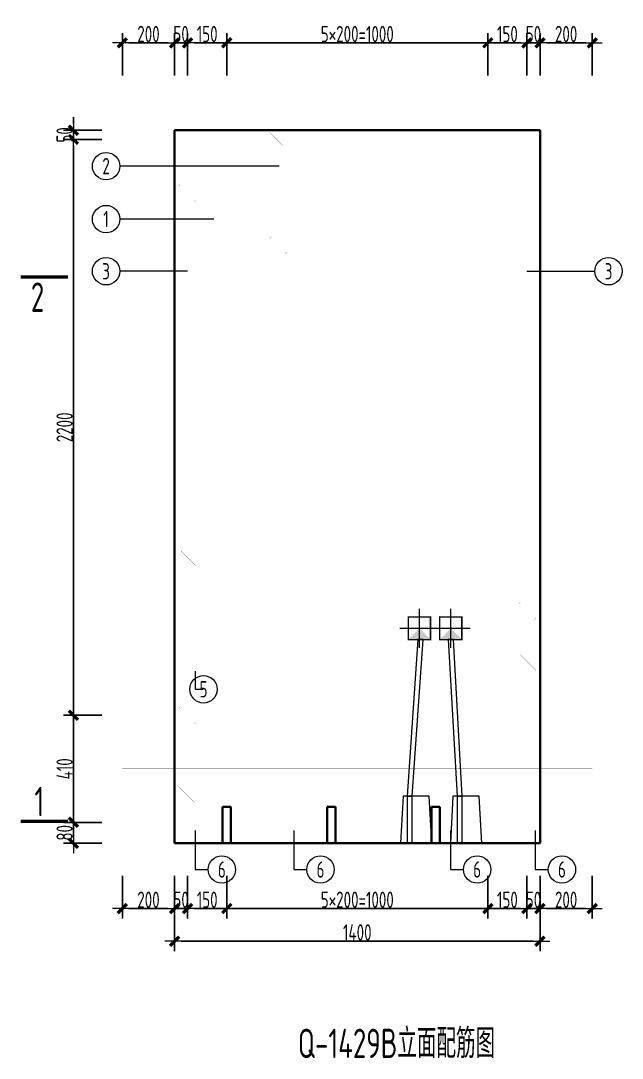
# Model space of a CAD drawing. Extents: x -85320 to 1679916, y -1321939 to 627.
# Drawn here: x 1110457 to 1119674, y -852089 to -836198 of the extents above; entities that cross this region are included whole.
import ezdxf
from ezdxf.enums import TextEntityAlignment as Align

# ---------------------------------------------------------------- set-up
doc = ezdxf.new("R2010")
doc.units = 0
doc.header["$LTSCALE"] = 1000
doc.linetypes.add('DOTE', pattern=[2.42, 2, -0.2, 0.02, -0.2])
for name, color, linetype in [('DIAN BOX', 7, 'Continuous'), ('图名', 85, 'Continuous'), ('砼墙', 3, 'Continuous')]:
    doc.layers.add(name, color=color, linetype=linetype)
for name, color, linetype, lineweight in [('WCOL', 7, 'Continuous', 0), ('手孔', 6, 'Continuous', 0), ('直线', 7, 'Continuous', 18), ('预制墙图名', 7, 'Continuous', 18), ('预制墙墙身水平筋', 130, 'Continuous', 18), ('预制墙墙身纵向受力筋', 1, 'Continuous', 18), ('预制墙墙身纵向非受力筋', 94, 'Continuous', 18), ('预制墙墙身附加筋', 94, 'Continuous', 18), ('预制墙拉筋', 130, 'Continuous', 18), ('预制墙详图标注', 3, 'Continuous', 18), ('预制墙详图轮廓', 3, 'Continuous', 35)]:
    doc.layers.add(name, color=color, linetype=linetype, lineweight=lineweight)
doc.styles.add('样式 1', font='yjkeng.shx', dxfattribs={"width": 0.7, "bigfont": 'yjkchn.shx'})
doc.styles.add('样式 2', font='yjkeng.shx', dxfattribs={"width": 0.7, "bigfont": 'yjkchn.shx'})
doc.dimstyles.new('盈建科结构', dxfattribs={"dimscale": 100, "dimtxt": 2.5, "dimasz": 1, "dimexe": 1.5, "dimexo": 0.625, "dimgap": 0.1, "dimtad": 1, "dimdec": 0, "dimrnd": 1, "dimzin": 0, "dimdsep": 46, "dimtxsty": '样式 1', "dimblk": '_yjkbk', "dimblk1": 'ARCHTICK', "dimblk2": 'ARCHTICK', "dimcen": 0.09, "dimadec": 0, "dimazin": 0, "dimtfac": 1, "dimtdec": 4, "dimtix": 1, "dimtmove": 2, "dimatfit": 3, "dimfxl": 1, "dimtolj": 1, "dimtzin": 0, "dimarcsym": 0})

# ---------------------------------------------------------------- blocks, each defined once
blk = doc.blocks.new('_yjkbk')
blk.add_line((-1, 0), (1.5, 0))
blk.add_lwpolyline([(-0.7, -0.7, 0.5, 0.5, 0), (0.7, 0.7, 0.5, 0.5, 0)], format="xyseb")
blk = doc.blocks.new('*D960')
at = {"layer": 'Defpoints', "color": 0, "transparency": 16777216}
for p in [(1112014, -849296), (1112814, -849296), (1112814, -849796)]:
    blk.add_point(p, dxfattribs=at)
at = {"layer": '预制墙详图标注', "color": 0, "lineweight": -2, "transparency": 16777216}
for p, q in [((1112014, -849296), (1112014, -849946)), ((1112814, -849296), (1112814, -849946)), ((1112114, -849796), (1112714, -849796))]:
    blk.add_line(p, q, dxfattribs=at)
at = {"layer": '预制墙详图标注', "color": 0, "lineweight": -2, "transparency": 16777216, "xscale": 100, "yscale": 100, "zscale": 100, "rotation": 180}
blk.add_blockref('_yjkbk', (1112014, -849796), dxfattribs=at)
at = {"layer": '预制墙详图标注', "color": 0, "lineweight": -2, "transparency": 16777216, "xscale": 100, "yscale": 100, "zscale": 100}
blk.add_blockref('_yjkbk', (1112814, -849796), dxfattribs=at)
at = {"layer": '预制墙详图标注', "color": 0, "transparency": 16777216, "insert": (1112414, -849786), "char_height": 250, "attachment_point": 8, "style": '样式 1'}
blk.add_mtext('\\A1;200', dxfattribs=at)
blk = doc.blocks.new('_ArchTick')
at = {"color": 0, "linetype": 'ByBlock', "const_width": 0.4}
blk.add_lwpolyline([(-0.5, -0.5), (0.5, 0.5)], dxfattribs=at)
blk = doc.blocks.new('*D961')
at = {"layer": 'Defpoints', "color": 0, "transparency": 16777216}
for p in [(1112814, -849296), (1113014, -849296), (1113014, -849796)]:
    blk.add_point(p, dxfattribs=at)
at = {"layer": '预制墙详图标注', "color": 0, "lineweight": -2, "transparency": 16777216}
for p, q in [((1112814, -849296), (1112814, -849946)), ((1113014, -849296), (1113014, -849946)), ((1112714, -849796), (1112614, -849796)), ((1112814, -849796), (1113014, -849796)), ((1113114, -849796), (1113214, -849796))]:
    blk.add_line(p, q, dxfattribs=at)
at = {"layer": '预制墙详图标注', "color": 0, "lineweight": -2, "transparency": 16777216, "xscale": 100, "yscale": 100, "zscale": 100}
blk.add_blockref('_yjkbk', (1112814, -849796), dxfattribs=at)
at = {"layer": '预制墙详图标注', "color": 0, "lineweight": -2, "transparency": 16777216, "xscale": 100, "yscale": 100, "zscale": 100, "rotation": 180}
blk.add_blockref('_yjkbk', (1113014, -849796), dxfattribs=at)
at = {"layer": '预制墙详图标注', "color": 0, "transparency": 16777216, "insert": (1112914, -849786), "char_height": 250, "attachment_point": 8, "style": '样式 1'}
blk.add_mtext('\\A1;50', dxfattribs=at)
blk = doc.blocks.new('*D962')
at = {"layer": 'Defpoints', "color": 0, "transparency": 16777216}
for p in [(1113614, -849296), (1117614, -849296), (1113614, -849796)]:
    blk.add_point(p, dxfattribs=at)
at = {"layer": '预制墙详图标注', "color": 0, "lineweight": -2, "transparency": 16777216}
for p, q in [((1113614, -849358), (1113614, -849946)), ((1117614, -849358), (1117614, -849946)), ((1117514, -849796), (1113714, -849796))]:
    blk.add_line(p, q, dxfattribs=at)
at = {"layer": '预制墙详图标注', "color": 0, "lineweight": -2, "transparency": 16777216, "xscale": 100, "yscale": 100, "zscale": 100, "rotation": 180}
blk.add_blockref('_yjkbk', (1113614, -849796), dxfattribs=at)
at = {"layer": '预制墙详图标注', "color": 0, "lineweight": -2, "transparency": 16777216, "xscale": 100, "yscale": 100, "zscale": 100}
blk.add_blockref('_yjkbk', (1117614, -849796), dxfattribs=at)
at = {"layer": '预制墙详图标注', "color": 0, "transparency": 16777216, "insert": (1115614, -849786), "char_height": 250, "attachment_point": 8, "style": '样式 1'}
blk.add_mtext('\\A1;5×200=1000', dxfattribs=at)
blk = doc.blocks.new('*D963')
at = {"layer": 'Defpoints', "color": 0, "transparency": 16777216}
for p in [(1118214, -849296), (1118414, -849296), (1118414, -849796)]:
    blk.add_point(p, dxfattribs=at)
at = {"layer": '预制墙详图标注', "color": 0, "lineweight": -2, "transparency": 16777216}
for p, q in [((1118214, -849296), (1118214, -849946)), ((1118414, -849296), (1118414, -849946)), ((1118114, -849796), (1118014, -849796)), ((1118214, -849796), (1118414, -849796)), ((1118514, -849796), (1118614, -849796))]:
    blk.add_line(p, q, dxfattribs=at)
at = {"layer": '预制墙详图标注', "color": 0, "lineweight": -2, "transparency": 16777216, "xscale": 100, "yscale": 100, "zscale": 100}
blk.add_blockref('_yjkbk', (1118214, -849796), dxfattribs=at)
at = {"layer": '预制墙详图标注', "color": 0, "lineweight": -2, "transparency": 16777216, "xscale": 100, "yscale": 100, "zscale": 100, "rotation": 180}
blk.add_blockref('_yjkbk', (1118414, -849796), dxfattribs=at)
at = {"layer": '预制墙详图标注', "color": 0, "transparency": 16777216, "insert": (1118314, -849786), "char_height": 250, "attachment_point": 8, "style": '样式 1'}
blk.add_mtext('\\A1;50', dxfattribs=at)
blk = doc.blocks.new('*D964')
at = {"layer": 'Defpoints', "color": 0, "transparency": 16777216}
for p in [(1118414, -849296), (1119214, -849296), (1119214, -849796)]:
    blk.add_point(p, dxfattribs=at)
at = {"layer": '预制墙详图标注', "color": 0, "lineweight": -2, "transparency": 16777216}
for p, q in [((1118414, -849296), (1118414, -849946)), ((1119214, -849296), (1119214, -849946)), ((1118514, -849796), (1119114, -849796))]:
    blk.add_line(p, q, dxfattribs=at)
at = {"layer": '预制墙详图标注', "color": 0, "lineweight": -2, "transparency": 16777216, "xscale": 100, "yscale": 100, "zscale": 100, "rotation": 180}
blk.add_blockref('_yjkbk', (1118414, -849796), dxfattribs=at)
at = {"layer": '预制墙详图标注', "color": 0, "lineweight": -2, "transparency": 16777216, "xscale": 100, "yscale": 100, "zscale": 100}
blk.add_blockref('_yjkbk', (1119214, -849796), dxfattribs=at)
at = {"layer": '预制墙详图标注', "color": 0, "transparency": 16777216, "insert": (1118814, -849786), "char_height": 250, "attachment_point": 8, "style": '样式 1'}
blk.add_mtext('\\A1;200', dxfattribs=at)
blk = doc.blocks.new('*D965')
at = {"layer": 'Defpoints', "color": 0, "transparency": 16777216}
for p in [(1112814, -849796), (1118414, -849796), (1118414, -850296)]:
    blk.add_point(p, dxfattribs=at)
at = {"layer": '预制墙详图标注', "color": 0, "lineweight": -2, "transparency": 16777216}
for p, q in [((1112814, -849858), (1112814, -850446)), ((1118414, -849858), (1118414, -850446)), ((1112914, -850296), (1118314, -850296))]:
    blk.add_line(p, q, dxfattribs=at)
at = {"layer": '预制墙详图标注', "color": 0, "lineweight": -2, "transparency": 16777216, "xscale": 100, "yscale": 100, "zscale": 100, "rotation": 180}
blk.add_blockref('_yjkbk', (1112814, -850296), dxfattribs=at)
at = {"layer": '预制墙详图标注', "color": 0, "lineweight": -2, "transparency": 16777216, "xscale": 100, "yscale": 100, "zscale": 100}
blk.add_blockref('_yjkbk', (1118414, -850296), dxfattribs=at)
at = {"layer": '预制墙详图标注', "color": 0, "transparency": 16777216, "insert": (1115614, -850286), "char_height": 250, "attachment_point": 8, "style": '样式 1'}
blk.add_mtext('\\A1;1400', dxfattribs=at)
blk = doc.blocks.new('*D966')
at = {"layer": 'Defpoints', "color": 0, "transparency": 16777216}
for p in [(1111764, -848476), (1111264, -848796), (1111764, -848796)]:
    blk.add_point(p, dxfattribs=at)
at = {"layer": '预制墙详图标注', "color": 0, "lineweight": -2, "transparency": 16777216}
for p, q in [((1111702, -848476), (1111114, -848476)), ((1111264, -848576), (1111264, -848696)), ((1111702, -848796), (1111114, -848796))]:
    blk.add_line(p, q, dxfattribs=at)
at = {"layer": '预制墙详图标注', "color": 0, "lineweight": -2, "transparency": 16777216, "xscale": 100, "yscale": 100, "zscale": 100}
for p, rotation in [((1111264, -848476), 90), ((1111264, -848796), 270)]:
    blk.add_blockref('_yjkbk', p, dxfattribs=dict(at, rotation=rotation))
at = {"layer": '预制墙详图标注', "color": 0, "transparency": 16777216, "insert": (1111254, -848636), "char_height": 250, "attachment_point": 8, "rotation": 90, "style": '样式 1'}
blk.add_mtext('\\A1;80', dxfattribs=at)
blk = doc.blocks.new('*D967')
at = {"layer": 'Defpoints', "color": 0, "transparency": 16777216}
for p in [(1111764, -846836), (1111264, -848476), (1111764, -848476)]:
    blk.add_point(p, dxfattribs=at)
at = {"layer": '预制墙详图标注', "color": 0, "lineweight": -2, "transparency": 16777216}
for p, q in [((1111702, -846836), (1111114, -846836)), ((1111264, -846936), (1111264, -848376)), ((1111702, -848476), (1111114, -848476))]:
    blk.add_line(p, q, dxfattribs=at)
at = {"layer": '预制墙详图标注', "color": 0, "lineweight": -2, "transparency": 16777216, "xscale": 100, "yscale": 100, "zscale": 100}
for p, rotation in [((1111264, -846836), 90), ((1111264, -848476), 270)]:
    blk.add_blockref('_yjkbk', p, dxfattribs=dict(at, rotation=rotation))
at = {"layer": '预制墙详图标注', "color": 0, "transparency": 16777216, "insert": (1111254, -847656), "char_height": 250, "attachment_point": 8, "rotation": 90, "style": '样式 1'}
blk.add_mtext('\\A1;410', dxfattribs=at)
blk = doc.blocks.new('*D968')
at = {"layer": 'Defpoints', "color": 0, "transparency": 16777216}
for p in [(1111764, -838016), (1111264, -846836), (1111764, -846836)]:
    blk.add_point(p, dxfattribs=at)
at = {"layer": '预制墙详图标注', "color": 0, "lineweight": -2, "transparency": 16777216}
for p, q in [((1111702, -838016), (1111114, -838016)), ((1111264, -838116), (1111264, -846736)), ((1111702, -846836), (1111114, -846836))]:
    blk.add_line(p, q, dxfattribs=at)
at = {"layer": '预制墙详图标注', "color": 0, "lineweight": -2, "transparency": 16777216, "xscale": 100, "yscale": 100, "zscale": 100}
for p, rotation in [((1111264, -838016), 90), ((1111264, -846836), 270)]:
    blk.add_blockref('_yjkbk', p, dxfattribs=dict(at, rotation=rotation))
at = {"layer": '预制墙详图标注', "color": 0, "transparency": 16777216, "insert": (1111254, -842426), "char_height": 250, "attachment_point": 8, "rotation": 90, "style": '样式 1'}
blk.add_mtext('\\A1;2200', dxfattribs=at)
blk = doc.blocks.new('*D969')
at = {"layer": 'Defpoints', "color": 0, "transparency": 16777216}
for p in [(1111764, -837876), (1111264, -838016), (1111764, -838016)]:
    blk.add_point(p, dxfattribs=at)
at = {"layer": '预制墙详图标注', "color": 0, "lineweight": -2, "transparency": 16777216}
for p, q in [((1111264, -837776), (1111264, -837676)), ((1111702, -837876), (1111114, -837876)), ((1111264, -837876), (1111264, -838016)), ((1111702, -838016), (1111114, -838016)), ((1111264, -838116), (1111264, -838216))]:
    blk.add_line(p, q, dxfattribs=at)
at = {"layer": '预制墙详图标注', "color": 0, "lineweight": -2, "transparency": 16777216, "xscale": 100, "yscale": 100, "zscale": 100}
for p, rotation in [((1111264, -837876), 270), ((1111264, -838016), 90)]:
    blk.add_blockref('_yjkbk', p, dxfattribs=dict(at, rotation=rotation))
at = {"layer": '预制墙详图标注', "color": 0, "transparency": 16777216, "insert": (1111254, -837946), "char_height": 250, "attachment_point": 8, "rotation": 90, "style": '样式 1'}
blk.add_mtext('\\A1;50', dxfattribs=at)
blk = doc.blocks.new('*D994')
at = {"layer": 'Defpoints', "color": 0, "transparency": 16777216}
for p in [(1113014, -849296), (1113614, -849296), (1113614, -849796)]:
    blk.add_point(p, dxfattribs=at)
at = {"layer": '预制墙详图标注', "color": 0, "lineweight": -2, "transparency": 16777216}
for p, q in [((1113014, -849296), (1113014, -849946)), ((1113614, -849296), (1113614, -849946)), ((1113114, -849796), (1113514, -849796))]:
    blk.add_line(p, q, dxfattribs=at)
at = {"layer": '预制墙详图标注', "color": 0, "lineweight": -2, "transparency": 16777216, "xscale": 100, "yscale": 100, "zscale": 100, "rotation": 180}
blk.add_blockref('_yjkbk', (1113014, -849796), dxfattribs=at)
at = {"layer": '预制墙详图标注', "color": 0, "lineweight": -2, "transparency": 16777216, "xscale": 100, "yscale": 100, "zscale": 100}
blk.add_blockref('_yjkbk', (1113614, -849796), dxfattribs=at)
at = {"layer": '预制墙详图标注', "color": 0, "transparency": 16777216, "insert": (1113314, -849786), "char_height": 250, "attachment_point": 8, "style": '样式 1'}
blk.add_mtext('\\A1;150', dxfattribs=at)
blk = doc.blocks.new('*D1003')
at = {"layer": 'Defpoints', "color": 0, "transparency": 16777216}
for p in [(1117614, -849296), (1118214, -849296), (1117614, -849796)]:
    blk.add_point(p, dxfattribs=at)
at = {"layer": '预制墙详图标注', "color": 0, "lineweight": -2, "transparency": 16777216}
for p, q in [((1117614, -849296), (1117614, -849946)), ((1118214, -849296), (1118214, -849946)), ((1118114, -849796), (1117714, -849796))]:
    blk.add_line(p, q, dxfattribs=at)
at = {"layer": '预制墙详图标注', "color": 0, "lineweight": -2, "transparency": 16777216, "xscale": 100, "yscale": 100, "zscale": 100, "rotation": 180}
blk.add_blockref('_yjkbk', (1117614, -849796), dxfattribs=at)
at = {"layer": '预制墙详图标注', "color": 0, "lineweight": -2, "transparency": 16777216, "xscale": 100, "yscale": 100, "zscale": 100}
blk.add_blockref('_yjkbk', (1118214, -849796), dxfattribs=at)
at = {"layer": '预制墙详图标注', "color": 0, "transparency": 16777216, "insert": (1117914, -849786), "char_height": 250, "attachment_point": 8, "style": '样式 1'}
blk.add_mtext('\\A1;150', dxfattribs=at)
blk = doc.blocks.new('*D1004')
at = {"layer": 'Defpoints', "color": 0, "transparency": 16777216}
for p in [(1112814, -836537), (1112014, -837037), (1112814, -837037)]:
    blk.add_point(p, dxfattribs=at)
at = {"layer": '预制墙详图标注', "color": 0, "lineweight": -2, "transparency": 16777216}
for p, q in [((1112014, -837037), (1112014, -836387)), ((1112814, -837037), (1112814, -836387)), ((1112114, -836537), (1112714, -836537))]:
    blk.add_line(p, q, dxfattribs=at)
at = {"layer": '预制墙详图标注', "color": 0, "lineweight": -2, "transparency": 16777216, "xscale": 100, "yscale": 100, "zscale": 100, "rotation": 180}
blk.add_blockref('_yjkbk', (1112014, -836537), dxfattribs=at)
at = {"layer": '预制墙详图标注', "color": 0, "lineweight": -2, "transparency": 16777216, "xscale": 100, "yscale": 100, "zscale": 100}
blk.add_blockref('_yjkbk', (1112814, -836537), dxfattribs=at)
at = {"layer": '预制墙详图标注', "color": 0, "transparency": 16777216, "insert": (1112414, -836527), "char_height": 250, "attachment_point": 8, "style": '样式 1'}
blk.add_mtext('\\A1;200', dxfattribs=at)
blk = doc.blocks.new('*D1005')
at = {"layer": 'Defpoints', "color": 0, "transparency": 16777216}
for p in [(1113014, -836537), (1112814, -837037), (1113014, -837037)]:
    blk.add_point(p, dxfattribs=at)
at = {"layer": '预制墙详图标注', "color": 0, "lineweight": -2, "transparency": 16777216}
for p, q in [((1112814, -837037), (1112814, -836387)), ((1113014, -837037), (1113014, -836387)), ((1112714, -836537), (1112614, -836537)), ((1112814, -836537), (1113014, -836537)), ((1113114, -836537), (1113214, -836537))]:
    blk.add_line(p, q, dxfattribs=at)
at = {"layer": '预制墙详图标注', "color": 0, "lineweight": -2, "transparency": 16777216, "xscale": 100, "yscale": 100, "zscale": 100}
blk.add_blockref('_yjkbk', (1112814, -836537), dxfattribs=at)
at = {"layer": '预制墙详图标注', "color": 0, "lineweight": -2, "transparency": 16777216, "xscale": 100, "yscale": 100, "zscale": 100, "rotation": 180}
blk.add_blockref('_yjkbk', (1113014, -836537), dxfattribs=at)
at = {"layer": '预制墙详图标注', "color": 0, "transparency": 16777216, "insert": (1112914, -836527), "char_height": 250, "attachment_point": 8, "style": '样式 1'}
blk.add_mtext('\\A1;50', dxfattribs=at)
blk = doc.blocks.new('*D1006')
at = {"layer": 'Defpoints', "color": 0, "transparency": 16777216}
for p in [(1118414, -836537), (1118214, -837037), (1118414, -837037)]:
    blk.add_point(p, dxfattribs=at)
at = {"layer": '预制墙详图标注', "color": 0, "lineweight": -2, "transparency": 16777216}
for p, q in [((1118214, -837037), (1118214, -836387)), ((1118414, -837037), (1118414, -836387)), ((1118114, -836537), (1118014, -836537)), ((1118214, -836537), (1118414, -836537)), ((1118514, -836537), (1118614, -836537))]:
    blk.add_line(p, q, dxfattribs=at)
at = {"layer": '预制墙详图标注', "color": 0, "lineweight": -2, "transparency": 16777216, "xscale": 100, "yscale": 100, "zscale": 100}
blk.add_blockref('_yjkbk', (1118214, -836537), dxfattribs=at)
at = {"layer": '预制墙详图标注', "color": 0, "lineweight": -2, "transparency": 16777216, "xscale": 100, "yscale": 100, "zscale": 100, "rotation": 180}
blk.add_blockref('_yjkbk', (1118414, -836537), dxfattribs=at)
at = {"layer": '预制墙详图标注', "color": 0, "transparency": 16777216, "insert": (1118314, -836527), "char_height": 250, "attachment_point": 8, "style": '样式 1'}
blk.add_mtext('\\A1;50', dxfattribs=at)
blk = doc.blocks.new('*D1007')
at = {"layer": 'Defpoints', "color": 0, "transparency": 16777216}
for p in [(1119214, -836537), (1118414, -837037), (1119214, -837037)]:
    blk.add_point(p, dxfattribs=at)
at = {"layer": '预制墙详图标注', "color": 0, "lineweight": -2, "transparency": 16777216}
for p, q in [((1118414, -837037), (1118414, -836387)), ((1119214, -837037), (1119214, -836387)), ((1118514, -836537), (1119114, -836537))]:
    blk.add_line(p, q, dxfattribs=at)
at = {"layer": '预制墙详图标注', "color": 0, "lineweight": -2, "transparency": 16777216, "xscale": 100, "yscale": 100, "zscale": 100, "rotation": 180}
blk.add_blockref('_yjkbk', (1118414, -836537), dxfattribs=at)
at = {"layer": '预制墙详图标注', "color": 0, "lineweight": -2, "transparency": 16777216, "xscale": 100, "yscale": 100, "zscale": 100}
blk.add_blockref('_yjkbk', (1119214, -836537), dxfattribs=at)
at = {"layer": '预制墙详图标注', "color": 0, "transparency": 16777216, "insert": (1118814, -836527), "char_height": 250, "attachment_point": 8, "style": '样式 1'}
blk.add_mtext('\\A1;200', dxfattribs=at)
blk = doc.blocks.new('*D1008')
at = {"layer": 'Defpoints', "color": 0, "transparency": 16777216}
for p in [(1113614, -836537), (1113614, -837037), (1117614, -837037)]:
    blk.add_point(p, dxfattribs=at)
at = {"layer": '预制墙详图标注', "color": 0, "lineweight": -2, "transparency": 16777216}
for p, q in [((1113614, -836974), (1113614, -836387)), ((1117614, -836974), (1117614, -836387)), ((1117514, -836537), (1113714, -836537))]:
    blk.add_line(p, q, dxfattribs=at)
at = {"layer": '预制墙详图标注', "color": 0, "lineweight": -2, "transparency": 16777216, "xscale": 100, "yscale": 100, "zscale": 100}
for p, rotation in [((1113614, -836537), 180.00000000001), ((1117614, -836537), 9.992007221626407e-12)]:
    blk.add_blockref('_yjkbk', p, dxfattribs=dict(at, rotation=rotation))
at = {"layer": '预制墙详图标注', "color": 0, "transparency": 16777216, "insert": (1115614, -836527), "char_height": 250, "attachment_point": 8, "style": '样式 1'}
blk.add_mtext('\\A1;5×200=1000', dxfattribs=at)
blk = doc.blocks.new('*D1009')
at = {"layer": 'Defpoints', "color": 0, "transparency": 16777216}
for p in [(1118214, -836537), (1117614, -837037), (1118214, -837037)]:
    blk.add_point(p, dxfattribs=at)
at = {"layer": '预制墙详图标注', "color": 0, "lineweight": -2, "transparency": 16777216}
for p, q in [((1117614, -837037), (1117614, -836387)), ((1118214, -837037), (1118214, -836387)), ((1117714, -836537), (1118114, -836537))]:
    blk.add_line(p, q, dxfattribs=at)
at = {"layer": '预制墙详图标注', "color": 0, "lineweight": -2, "transparency": 16777216, "xscale": 100, "yscale": 100, "zscale": 100, "rotation": 180}
blk.add_blockref('_yjkbk', (1117614, -836537), dxfattribs=at)
at = {"layer": '预制墙详图标注', "color": 0, "lineweight": -2, "transparency": 16777216, "xscale": 100, "yscale": 100, "zscale": 100}
blk.add_blockref('_yjkbk', (1118214, -836537), dxfattribs=at)
at = {"layer": '预制墙详图标注', "color": 0, "transparency": 16777216, "insert": (1117914, -836527), "char_height": 250, "attachment_point": 8, "style": '样式 1'}
blk.add_mtext('\\A1;150', dxfattribs=at)
blk = doc.blocks.new('*D1010')
at = {"layer": 'Defpoints', "color": 0, "transparency": 16777216}
for p in [(1113014, -836537), (1113014, -837037), (1113614, -837037)]:
    blk.add_point(p, dxfattribs=at)
at = {"layer": '预制墙详图标注', "color": 0, "lineweight": -2, "transparency": 16777216}
for p, q in [((1113014, -837037), (1113014, -836387)), ((1113614, -837037), (1113614, -836387)), ((1113514, -836537), (1113114, -836537))]:
    blk.add_line(p, q, dxfattribs=at)
at = {"layer": '预制墙详图标注', "color": 0, "lineweight": -2, "transparency": 16777216, "xscale": 100, "yscale": 100, "zscale": 100}
for p, rotation in [((1113014, -836537), 180.0000000000111), ((1113614, -836537), 1.111111203044857e-11)]:
    blk.add_blockref('_yjkbk', p, dxfattribs=dict(at, rotation=rotation))
at = {"layer": '预制墙详图标注', "color": 0, "transparency": 16777216, "insert": (1113314, -836527), "char_height": 250, "attachment_point": 8, "style": '样式 1'}
blk.add_mtext('\\A1;150', dxfattribs=at)
blk = doc.blocks.new('线盒')
at = {"layer": 'DIAN BOX'}
h = blk.add_hatch(color=256, dxfattribs=at)
h.dxf.hatch_style = 1
h.paths.add_polyline_path([(1465682, -670175), (1465854, -670347), (1465510, -670347)])
at = {"color": 6, "const_width": 20}
blk.add_lwpolyline([(1465510, -670003), (1465854, -670003), (1465854, -670347), (1465510, -670347), (1465510, -670003)], dxfattribs=at)
at = {"layer": 'WCOL', "color": 4, "linetype": 'DOTE'}
for p, q in [((1465682, -670475), (1465682, -669876)), ((1465383, -670175), (1465982, -670175))]:
    blk.add_line(p, q, dxfattribs=at)
at = {"layer": 'WCOL', "color": 5}
blk.add_lwpolyline([(1465510, -670347), (1465854, -670347), (1465854, -670003), (1465510, -670003)], close=True, dxfattribs=at)

msp = doc.modelspace()

# ---------------------------------------------------------------- linework, layer by layer
at = {"layer": 'WCOL', "color": 7}
for points in [[(1116377.175, -848075.848), (1116457.175, -848075.848), (1116622.371, -845675.848), (1116542.371, -845675.848)], [(1117142.355, -848075.848), (1117222.355, -848075.848), (1117086.371, -845675.848), (1117006.371, -845675.848)]]:
    msp.add_lwpolyline(points, close=True, dxfattribs=at)
at = {"layer": '图名', "lineweight": 50}
for p, q in [((1111176.871, -840125.848), (1110456.871, -840125.848)), ((1111176.871, -848463.848), (1110456.871, -848463.848))]:
    msp.add_line(p, q, dxfattribs=at)
at = {"layer": '手孔', "color": 6}
for points in [[(1116275.188, -848795.848), (1116755.188, -848795.848), (1116715.188, -848075.848), (1116315.188, -848075.848)], [(1117040.368, -848795.848), (1117520.368, -848795.848), (1117480.368, -848075.848), (1117080.368, -848075.848)]]:
    msp.add_lwpolyline(points, close=True, dxfattribs=at)
at = {"layer": '手孔', "color": 4}
for points in [[(1116377.175, -848795.848), (1116457.175, -848795.848), (1116457.175, -848075.848), (1116377.175, -848075.848)], [(1117142.355, -848795.848), (1117222.355, -848795.848), (1117222.355, -848075.848), (1117142.355, -848075.848)]]:
    msp.add_lwpolyline(points, close=True, dxfattribs=at)
at = {"layer": '直线', "lineweight": 18}
for p, q in [((1114414.371, -838425.571), (1111974.371, -838425.571)), ((1113414.371, -839235.571), (1111974.371, -839235.571)), ((1113014.371, -840035.571), (1111974.371, -840035.571)), ((1118214.371, -840035.571), (1119254.371, -840035.571))]:
    msp.add_line(p, q, dxfattribs=at)
for points in [[(1113128.368, -846157.846), (1113128.368, -846437.846), (1113248.368, -846437.846)], [(1113128.368, -848597.846), (1113128.368, -849197.846), (1113328.368, -849197.846)], [(1114640.368, -848597.846), (1114640.368, -849197.846), (1114840.368, -849197.846)], [(1117040.368, -848597.846), (1117040.368, -849197.846), (1117240.368, -849197.846)], [(1118340.373, -848597.846), (1118340.373, -849197.846), (1118540.373, -849197.846)]]:
    msp.add_lwpolyline(points, dxfattribs=at)
for centre in [(1111764.371, -838425.571), (1111764.371, -839235.571), (1111764.371, -840035.571), (1119464.371, -840035.571), (1113258.368, -846437.846), (1113538.368, -849197.846), (1115050.368, -849197.846), (1117450.368, -849197.846), (1118750.373, -849197.846)]:
    msp.add_circle(centre, 210, dxfattribs=at)
at = {"layer": '砼墙', "lineweight": 35}
for p, q in [((1113550.371, -848795.848), (1113550.371, -848235.848)), ((1113550.371, -848235.848), (1113678.371, -848235.848)), ((1113678.371, -848795.848), (1113678.371, -848235.848)), ((1115150.371, -848795.848), (1115150.371, -848235.848)), ((1115150.371, -848235.848), (1115278.371, -848235.848)), ((1115278.371, -848795.848), (1115278.371, -848235.848)), ((1116750.371, -848795.848), (1116750.371, -848235.848)), ((1116750.371, -848235.848), (1116878.371, -848235.848)), ((1116878.371, -848795.848), (1116878.371, -848235.848))]:
    msp.add_line(p, q, dxfattribs=at)
at = {"layer": '预制墙墙身水平筋', "lineweight": 18, "const_width": 0.18}
for points in [[(1112150.906, -838035.848), (1112014.371, -838035.848), (1112014.371, -837995.848), (1119214.371, -837995.848), (1119214.371, -838035.848), (1119077.835, -838035.848), (1119077.835, -837995.848), (1119214.371, -837995.848), (1119214.371, -838035.848), (1112014.371, -838035.848), (1112014.371, -837995.848), (1112150.906, -837995.848)], [(1112150.906, -838035.848), (1112014.371, -838035.848), (1112014.371, -837995.848), (1119214.371, -837995.848), (1119214.371, -838035.848), (1119077.835, -838035.848), (1119077.835, -837995.848), (1119214.371, -837995.848), (1119214.371, -838035.848), (1112014.371, -838035.848), (1112014.371, -837995.848), (1112150.906, -837995.848)], [(1112150.906, -838855.848), (1112014.371, -838855.848), (1112014.371, -838815.848), (1119214.371, -838815.848), (1119214.371, -838855.848), (1119077.835, -838855.848), (1119077.835, -838815.848), (1119214.371, -838815.848), (1119214.371, -838855.848), (1112014.371, -838855.848), (1112014.371, -838815.848), (1112150.906, -838815.848)], [(1112150.906, -838855.848), (1112014.371, -838855.848), (1112014.371, -838815.848), (1119214.371, -838815.848), (1119214.371, -838855.848), (1119077.835, -838855.848), (1119077.835, -838815.848), (1119214.371, -838815.848), (1119214.371, -838855.848), (1112014.371, -838855.848), (1112014.371, -838815.848), (1112150.906, -838815.848)], [(1112150.906, -839655.848), (1112014.371, -839655.848), (1112014.371, -839615.848), (1119214.371, -839615.848), (1119214.371, -839655.848), (1119077.835, -839655.848), (1119077.835, -839615.848), (1119214.371, -839615.848), (1119214.371, -839655.848), (1112014.371, -839655.848), (1112014.371, -839615.848), (1112150.906, -839615.848)], [(1112150.906, -839655.848), (1112014.371, -839655.848), (1112014.371, -839615.848), (1119214.371, -839615.848), (1119214.371, -839655.848), (1119077.835, -839655.848), (1119077.835, -839615.848), (1119214.371, -839615.848), (1119214.371, -839655.848), (1112014.371, -839655.848), (1112014.371, -839615.848), (1112150.906, -839615.848)], [(1112150.906, -840455.848), (1112014.371, -840455.848), (1112014.371, -840415.848), (1119214.371, -840415.848), (1119214.371, -840455.848), (1119077.835, -840455.848), (1119077.835, -840415.848), (1119214.371, -840415.848), (1119214.371, -840455.848), (1112014.371, -840455.848), (1112014.371, -840415.848), (1112150.906, -840415.848)], [(1112150.906, -840455.848), (1112014.371, -840455.848), (1112014.371, -840415.848), (1119214.371, -840415.848), (1119214.371, -840455.848), (1119077.835, -840455.848), (1119077.835, -840415.848), (1119214.371, -840415.848), (1119214.371, -840455.848), (1112014.371, -840455.848), (1112014.371, -840415.848), (1112150.906, -840415.848)], [(1112150.906, -841255.848), (1112014.371, -841255.848), (1112014.371, -841215.848), (1119214.371, -841215.848), (1119214.371, -841255.848), (1119077.835, -841255.848), (1119077.835, -841215.848), (1119214.371, -841215.848), (1119214.371, -841255.848), (1112014.371, -841255.848), (1112014.371, -841215.848), (1112150.906, -841215.848)], [(1112150.906, -841255.848), (1112014.371, -841255.848), (1112014.371, -841215.848), (1119214.371, -841215.848), (1119214.371, -841255.848), (1119077.835, -841255.848), (1119077.835, -841215.848), (1119214.371, -841215.848), (1119214.371, -841255.848), (1112014.371, -841255.848), (1112014.371, -841215.848), (1112150.906, -841215.848)], [(1112150.906, -842055.848), (1112014.371, -842055.848), (1112014.371, -842015.848), (1119214.371, -842015.848), (1119214.371, -842055.848), (1119077.835, -842055.848), (1119077.835, -842015.848), (1119214.371, -842015.848), (1119214.371, -842055.848), (1112014.371, -842055.848), (1112014.371, -842015.848), (1112150.906, -842015.848)], [(1112150.906, -842055.848), (1112014.371, -842055.848), (1112014.371, -842015.848), (1119214.371, -842015.848), (1119214.371, -842055.848), (1119077.835, -842055.848), (1119077.835, -842015.848), (1119214.371, -842015.848), (1119214.371, -842055.848), (1112014.371, -842055.848), (1112014.371, -842015.848), (1112150.906, -842015.848)], [(1112150.906, -842855.848), (1112014.371, -842855.848), (1112014.371, -842815.848), (1119214.371, -842815.848), (1119214.371, -842855.848), (1119077.835, -842855.848), (1119077.835, -842815.848), (1119214.371, -842815.848), (1119214.371, -842855.848), (1112014.371, -842855.848), (1112014.371, -842815.848), (1112150.906, -842815.848)], [(1112150.906, -842855.848), (1112014.371, -842855.848), (1112014.371, -842815.848), (1119214.371, -842815.848), (1119214.371, -842855.848), (1119077.835, -842855.848), (1119077.835, -842815.848), (1119214.371, -842815.848), (1119214.371, -842855.848), (1112014.371, -842855.848), (1112014.371, -842815.848), (1112150.906, -842815.848)], [(1112150.906, -843655.848), (1112014.371, -843655.848), (1112014.371, -843615.848), (1119214.371, -843615.848), (1119214.371, -843655.848), (1119077.835, -843655.848), (1119077.835, -843615.848), (1119214.371, -843615.848), (1119214.371, -843655.848), (1112014.371, -843655.848), (1112014.371, -843615.848), (1112150.906, -843615.848)], [(1112150.906, -843655.848), (1112014.371, -843655.848), (1112014.371, -843615.848), (1119214.371, -843615.848), (1119214.371, -843655.848), (1119077.835, -843655.848), (1119077.835, -843615.848), (1119214.371, -843615.848), (1119214.371, -843655.848), (1112014.371, -843655.848), (1112014.371, -843615.848), (1112150.906, -843615.848)], [(1112150.906, -844455.848), (1112014.371, -844455.848), (1112014.371, -844415.848), (1119214.371, -844415.848), (1119214.371, -844455.848), (1119077.835, -844455.848), (1119077.835, -844415.848), (1119214.371, -844415.848), (1119214.371, -844455.848), (1112014.371, -844455.848), (1112014.371, -844415.848), (1112150.906, -844415.848)], [(1112150.906, -844455.848), (1112014.371, -844455.848), (1112014.371, -844415.848), (1119214.371, -844415.848), (1119214.371, -844455.848), (1119077.835, -844455.848), (1119077.835, -844415.848), (1119214.371, -844415.848), (1119214.371, -844455.848), (1112014.371, -844455.848), (1112014.371, -844415.848), (1112150.906, -844415.848)], [(1112150.906, -845255.848), (1112014.371, -845255.848), (1112014.371, -845215.848), (1119214.371, -845215.848), (1119214.371, -845255.848), (1119077.835, -845255.848), (1119077.835, -845215.848), (1119214.371, -845215.848), (1119214.371, -845255.848), (1112014.371, -845255.848), (1112014.371, -845215.848), (1112150.906, -845215.848)], [(1112150.906, -845255.848), (1112014.371, -845255.848), (1112014.371, -845215.848), (1119214.371, -845215.848), (1119214.371, -845255.848), (1119077.835, -845255.848), (1119077.835, -845215.848), (1119214.371, -845215.848), (1119214.371, -845255.848), (1112014.371, -845255.848), (1112014.371, -845215.848), (1112150.906, -845215.848)], [(1112150.906, -846055.848), (1112014.371, -846055.848), (1112014.371, -846015.848), (1119214.371, -846015.848), (1119214.371, -846055.848), (1119077.835, -846055.848), (1119077.835, -846015.848), (1119214.371, -846015.848), (1119214.371, -846055.848), (1112014.371, -846055.848), (1112014.371, -846015.848), (1112150.906, -846015.848)], [(1112150.906, -846055.848), (1112014.371, -846055.848), (1112014.371, -846015.848), (1119214.371, -846015.848), (1119214.371, -846055.848), (1119077.835, -846055.848), (1119077.835, -846015.848), (1119214.371, -846015.848), (1119214.371, -846055.848), (1112014.371, -846055.848), (1112014.371, -846015.848), (1112150.906, -846015.848)], [(1112150.906, -846855.848), (1112014.371, -846855.848), (1112014.371, -846815.848), (1119214.371, -846815.848), (1119214.371, -846855.848), (1119077.835, -846855.848), (1119077.835, -846815.848), (1119214.371, -846815.848), (1119214.371, -846855.848), (1112014.371, -846855.848), (1112014.371, -846815.848), (1112150.906, -846815.848)], [(1112150.906, -846855.848), (1112014.371, -846855.848), (1112014.371, -846815.848), (1119214.371, -846815.848), (1119214.371, -846855.848), (1119077.835, -846855.848), (1119077.835, -846815.848), (1119214.371, -846815.848), (1119214.371, -846855.848), (1112014.371, -846855.848), (1112014.371, -846815.848), (1112150.906, -846815.848)], [(1112150.906, -847255.848), (1112014.371, -847255.848), (1112014.371, -847215.848), (1119214.371, -847215.848), (1119214.371, -847255.848), (1119077.835, -847255.848), (1119077.835, -847215.848), (1119214.371, -847215.848), (1119214.371, -847255.848), (1112014.371, -847255.848), (1112014.371, -847215.848), (1112150.906, -847215.848)], [(1112150.906, -847255.848), (1112014.371, -847255.848), (1112014.371, -847215.848), (1119214.371, -847215.848), (1119214.371, -847255.848), (1119077.835, -847255.848), (1119077.835, -847215.848), (1119214.371, -847215.848), (1119214.371, -847255.848), (1112014.371, -847255.848), (1112014.371, -847215.848), (1112150.906, -847215.848)], [(1112150.906, -847655.848), (1112014.371, -847655.848), (1112014.371, -847615.848), (1119214.371, -847615.848), (1119214.371, -847655.848), (1119077.835, -847655.848), (1119077.835, -847615.848), (1119214.371, -847615.848), (1119214.371, -847655.848), (1112014.371, -847655.848), (1112014.371, -847615.848), (1112150.906, -847615.848)], [(1112150.906, -847655.848), (1112014.371, -847655.848), (1112014.371, -847615.848), (1119214.371, -847615.848), (1119214.371, -847655.848), (1119077.835, -847655.848), (1119077.835, -847615.848), (1119214.371, -847615.848), (1119214.371, -847655.848), (1112014.371, -847655.848), (1112014.371, -847615.848), (1112150.906, -847615.848)], [(1112150.906, -848055.848), (1112014.371, -848055.848), (1112014.371, -848015.848), (1119214.371, -848015.848), (1119214.371, -848055.848), (1119077.835, -848055.848), (1119077.835, -848015.848), (1119214.371, -848015.848), (1119214.371, -848055.848), (1112014.371, -848055.848), (1112014.371, -848015.848), (1112150.906, -848015.848)], [(1112150.906, -848055.848), (1112014.371, -848055.848), (1112014.371, -848015.848), (1119214.371, -848015.848), (1119214.371, -848055.848), (1119077.835, -848055.848), (1119077.835, -848015.848), (1119214.371, -848015.848), (1119214.371, -848055.848), (1112014.371, -848055.848), (1112014.371, -848015.848), (1112150.906, -848015.848)]]:
    msp.add_lwpolyline(points, close=True, dxfattribs=at)
for points in [[(1112150.906, -848495.848), (1112014.371, -848495.848), (1112014.371, -848455.848), (1116174.588, -848455.848)], [(1116178.164, -848495.848), (1112014.371, -848495.848), (1112014.371, -848455.848), (1112150.906, -848455.848), (1112150.906, -848495.848)], [(1117552.038, -848455.848), (1119214.371, -848455.848), (1119214.371, -848495.848), (1119077.835, -848495.848), (1119077.835, -848455.848), (1119214.371, -848455.848), (1119214.371, -848495.848), (1117555.638, -848495.848)]]:
    msp.add_lwpolyline(points, dxfattribs=at)
at = {"layer": '预制墙墙身纵向受力筋', "lineweight": 18, "const_width": 0.18}
for points in [[(1113582.371, -848311.848), (1113582.371, -836811.848), (1113646.371, -836811.848), (1113646.371, -848311.848)], [(1115182.371, -848311.848), (1115182.371, -836811.848), (1115246.371, -836811.848), (1115246.371, -848311.848)], [(1116782.371, -848311.848), (1116782.371, -836811.848), (1116846.371, -836811.848), (1116846.371, -848311.848)]]:
    msp.add_lwpolyline(points, close=True, dxfattribs=at)
at = {"layer": '预制墙墙身纵向非受力筋', "lineweight": 18, "const_width": 0.18}
for points in [[(1114398.371, -848735.848), (1114398.371, -837935.848), (1114430.371, -837935.848), (1114430.371, -848735.848)], [(1115998.371, -848735.848), (1115998.371, -837935.848), (1116030.371, -837935.848), (1116030.371, -848735.848)], [(1117598.371, -848735.848), (1117598.371, -837935.848), (1117630.371, -837935.848), (1117630.371, -848735.848)]]:
    msp.add_lwpolyline(points, close=True, dxfattribs=at)
at = {"layer": '预制墙墙身附加筋', "lineweight": 18, "const_width": 0.18}
for points in [[(1112986.371, -848735.848), (1112986.371, -837935.848), (1113042.371, -837935.848), (1113042.371, -848735.848)], [(1118075.547, -848735.848), (1118075.547, -837935.848), (1118131.547, -837935.848), (1118131.547, -848735.848)]]:
    msp.add_lwpolyline(points, close=True, dxfattribs=at)
at = {"layer": '预制墙拉筋', "lineweight": 18, "const_width": 0.18}
for points in [[(1112899.682, -837886.532), (1113139.682, -838126.532), (1113117.055, -838149.159), (1112877.055, -837909.159)], [(1114295.682, -837886.532), (1114535.682, -838126.532), (1114513.055, -838149.159), (1114273.055, -837909.159)], [(1116695.682, -837886.532), (1116935.682, -838126.532), (1116913.055, -838149.159), (1116673.055, -837909.159)], [(1118111.687, -837886.532), (1118351.687, -838126.532), (1118329.06, -838149.159), (1118089.06, -837909.159)], [(1112899.682, -838706.532), (1113139.682, -838946.532), (1113117.055, -838969.159), (1112877.055, -838729.159)], [(1118111.687, -838706.532), (1118351.687, -838946.532), (1118329.06, -838969.159), (1118089.06, -838729.159)], [(1112899.682, -839506.532), (1113139.682, -839746.532), (1113117.055, -839769.159), (1112877.055, -839529.159)], [(1114295.682, -839506.532), (1114535.682, -839746.532), (1114513.055, -839769.159), (1114273.055, -839529.159)], [(1116695.682, -839506.532), (1116935.682, -839746.532), (1116913.055, -839769.159), (1116673.055, -839529.159)], [(1118111.687, -839506.532), (1118351.687, -839746.532), (1118329.06, -839769.159), (1118089.06, -839529.159)], [(1112899.682, -840306.532), (1113139.682, -840546.532), (1113117.055, -840569.159), (1112877.055, -840329.159)], [(1118111.687, -840306.532), (1118351.687, -840546.532), (1118329.06, -840569.159), (1118089.06, -840329.159)], [(1112899.682, -841106.532), (1113139.682, -841346.532), (1113117.055, -841369.159), (1112877.055, -841129.159)], [(1118111.687, -841106.532), (1118351.687, -841346.532), (1118329.06, -841369.159), (1118089.06, -841129.159)], [(1112899.682, -841906.532), (1113139.682, -842146.532), (1113117.055, -842169.159), (1112877.055, -841929.159)], [(1114295.682, -841906.532), (1114535.682, -842146.532), (1114513.055, -842169.159), (1114273.055, -841929.159)], [(1116695.682, -841906.532), (1116935.682, -842146.532), (1116913.055, -842169.159), (1116673.055, -841929.159)], [(1118111.687, -841906.532), (1118351.687, -842146.532), (1118329.06, -842169.159), (1118089.06, -841929.159)], [(1112899.682, -842706.532), (1113139.682, -842946.532), (1113117.055, -842969.159), (1112877.055, -842729.159)], [(1118111.687, -842706.532), (1118351.687, -842946.532), (1118329.06, -842969.159), (1118089.06, -842729.159)], [(1112899.682, -843506.532), (1113139.682, -843746.532), (1113117.055, -843769.159), (1112877.055, -843529.159)], [(1118111.687, -843506.532), (1118351.687, -843746.532), (1118329.06, -843769.159), (1118089.06, -843529.159)], [(1112899.682, -844306.532), (1113139.682, -844546.532), (1113117.055, -844569.159), (1112877.055, -844329.159)], [(1114295.682, -844306.532), (1114535.682, -844546.532), (1114513.055, -844569.159), (1114273.055, -844329.159)], [(1116695.682, -844306.532), (1116935.682, -844546.532), (1116913.055, -844569.159), (1116673.055, -844329.159)], [(1118111.687, -844306.532), (1118351.687, -844546.532), (1118329.06, -844569.159), (1118089.06, -844329.159)], [(1112899.682, -845106.532), (1113139.682, -845346.532), (1113117.055, -845369.159), (1112877.055, -845129.159)], [(1118111.687, -845106.532), (1118351.687, -845346.532), (1118329.06, -845369.159), (1118089.06, -845129.159)], [(1112899.682, -845906.532), (1113139.682, -846146.532), (1113117.055, -846169.159), (1112877.055, -845929.159)], [(1118111.687, -845906.532), (1118351.687, -846146.532), (1118329.06, -846169.159), (1118089.06, -845929.159)], [(1112899.682, -846706.532), (1113139.682, -846946.532), (1113117.055, -846969.159), (1112877.055, -846729.159)], [(1114295.682, -846706.532), (1114535.682, -846946.532), (1114513.055, -846969.159), (1114273.055, -846729.159)], [(1116695.682, -846706.532), (1116935.682, -846946.532), (1116913.055, -846969.159), (1116673.055, -846729.159)], [(1118111.687, -846706.532), (1118351.687, -846946.532), (1118329.06, -846969.159), (1118089.06, -846729.159)], [(1112899.682, -847106.532), (1113139.682, -847346.532), (1113117.055, -847369.159), (1112877.055, -847129.159)], [(1118111.687, -847106.532), (1118351.687, -847346.532), (1118329.06, -847369.159), (1118089.06, -847129.159)], [(1112899.682, -847506.532), (1113139.682, -847746.532), (1113117.055, -847769.159), (1112877.055, -847529.159)], [(1118111.687, -847506.532), (1118351.687, -847746.532), (1118329.06, -847769.159), (1118089.06, -847529.159)], [(1112899.682, -847906.532), (1113139.682, -848146.532), (1113117.055, -848169.159), (1112877.055, -847929.159)], [(1118111.687, -847906.532), (1118351.687, -848146.532), (1118329.06, -848169.159), (1118089.06, -847929.159)], [(1112899.682, -848346.532), (1113139.682, -848586.532), (1113117.055, -848609.159), (1112877.055, -848369.159)], [(1114411.682, -848346.532), (1114651.682, -848586.532), (1114629.055, -848609.159), (1114389.055, -848369.159)], [(1116811.682, -848346.532), (1117051.682, -848586.532), (1117029.055, -848609.159), (1116789.055, -848369.159)], [(1118111.687, -848346.532), (1118351.687, -848586.532), (1118329.06, -848609.159), (1118089.06, -848369.159)]]:
    msp.add_lwpolyline(points, close=True, dxfattribs=at)
at = {"layer": '预制墙详图轮廓', "lineweight": 35}
for p, q in [((1112814.371, -837875.848), (1118414.371, -837875.848)), ((1112814.371, -848795.848), (1112814.371, -837875.848)), ((1118414.371, -848795.848), (1118414.371, -837875.848)), ((1112814.371, -848795.848), (1118414.371, -848795.848))]:
    msp.add_line(p, q, dxfattribs=at)

# ---------------------------------------------------------------- block references
at = {"layer": 'WCOL', "color": 7}
for p in [(-349116.082, -175328.412), (-348636.082, -175328.412)]:
    msp.add_blockref('线盒', p, dxfattribs=at)

# ---------------------------------------------------------------- texts
at = {"layer": '图名', "linetype": 'Continuous', "style": '样式 2', "width": 0.7}
for s, p in [('2', (1110816.871, -840656.848)), ('1', (1110816.871, -848382.848))]:
    msp.add_text(s, height=450, dxfattribs=at).set_placement(p, align=Align.RIGHT)
at = {"layer": '直线', "linetype": 'Continuous', "style": '样式 1', "width": 0.7}
for s, p in [('2', (1111764.371, -838425.571)), ('1', (1111764.371, -839235.571)), ('3', (1111764.371, -840035.571)), ('3', (1119464.371, -840035.571)), ('5', (1113258.368, -846437.846)), ('6', (1113538.368, -849197.846)), ('6', (1115050.368, -849197.846)), ('6', (1117450.368, -849197.846)), ('6', (1118750.373, -849197.846))]:
    msp.add_text(s, height=250, dxfattribs=at).set_placement(p, align=Align.MIDDLE_CENTER)
at = {"layer": '预制墙图名', "linetype": 'Continuous', "style": '样式 2', "width": 0.7}
msp.add_text('Q-1429B立面配筋图', height=450, dxfattribs=at).set_placement((1116214.371, -852220.848), align=Align.BOTTOM_CENTER)

# ---------------------------------------------------------------- dimensions: what is measured, and where the dimension line sits
at = {"layer": '预制墙详图标注'}
for p1, p2, distance, override, picture, middle in [((1112014.371, -837036.543), (1112814.371, -837036.543), 500, {"dimscale": 100, "dimtxt": 2.5, "dimasz": 1, "dimexe": 1.5, "dimexo": 0, "dimgap": 0.1, "dimtad": 1, "dimlfac": 0.25, "dimrnd": 5, "dimdle": 0, "dimfxlon": 0}, '*D1004', (1112414.371, -836401.543)), ((1112814.371, -837036.543), (1113014.371, -837036.543), 500, {"dimscale": 100, "dimtxt": 2.5, "dimasz": 1, "dimexe": 1.5, "dimexo": 0, "dimgap": 0.1, "dimtad": 1, "dimlfac": 0.25, "dimrnd": 5, "dimdle": 0, "dimfxlon": 0}, '*D1005', (1112914.371, -836401.543)), ((1113614.371, -837036.543), (1113014.371, -837036.543), -500, {"dimscale": 100, "dimtxt": 2.5, "dimasz": 1, "dimexe": 1.5, "dimexo": 0, "dimgap": 0.1, "dimtad": 1, "dimlfac": 0.25, "dimrnd": 5, "dimdle": 0, "dimfxlon": 0}, '*D1010', (1113314.371, -836401.543)), ((1117614.371, -837036.543), (1118214.371, -837036.543), 500, {"dimscale": 100, "dimtxt": 2.5, "dimasz": 1, "dimexe": 1.5, "dimexo": 0, "dimgap": 0.1, "dimtad": 1, "dimlfac": 0.25, "dimrnd": 5, "dimdle": 0, "dimfxlon": 0}, '*D1009', (1117914.371, -836401.543)), ((1118214.371, -837036.543), (1118414.371, -837036.543), 500, {"dimscale": 100, "dimtxt": 2.5, "dimasz": 1, "dimexe": 1.5, "dimexo": 0, "dimgap": 0.1, "dimtad": 1, "dimlfac": 0.25, "dimrnd": 5, "dimdle": 0, "dimfxlon": 0}, '*D1006', (1118314.371, -836401.543)), ((1118414.371, -837036.543), (1119214.371, -837036.543), 500, {"dimscale": 100, "dimtxt": 2.5, "dimasz": 1, "dimexe": 1.5, "dimexo": 0, "dimgap": 0.1, "dimtad": 1, "dimlfac": 0.25, "dimrnd": 5, "dimdle": 0, "dimfxlon": 0}, '*D1007', (1118814.371, -836401.543)), ((1111764.371, -846835.848), (1111764.371, -848475.848), -500, {"dimscale": 100, "dimtxt": 2.5, "dimasz": 1, "dimexe": 1.5, "dimexo": 0.625, "dimgap": 0.1, "dimtad": 1, "dimlfac": 0.25, "dimrnd": 5, "dimdle": 0, "dimtix": 1, "dimfxlon": 0}, '*D967', (1111129.371, -847655.848)), ((1111764.371, -848475.848), (1111764.371, -848795.848), -500, {"dimscale": 100, "dimtxt": 2.5, "dimasz": 1, "dimexe": 1.5, "dimexo": 0.625, "dimgap": 0.1, "dimtad": 1, "dimlfac": 0.25, "dimrnd": 5, "dimdle": 0, "dimtix": 1, "dimfxlon": 0}, '*D966', (1111129.371, -848635.848)), ((1112014.371, -849295.848), (1112814.371, -849295.848), -500, {"dimscale": 100, "dimtxt": 2.5, "dimasz": 1, "dimexe": 1.5, "dimexo": 0, "dimgap": 0.1, "dimtad": 1, "dimlfac": 0.25, "dimrnd": 5, "dimdle": 0, "dimfxlon": 0}, '*D960', (1112414.371, -849660.848)), ((1112814.371, -849295.848), (1113014.371, -849295.848), -500, {"dimscale": 100, "dimtxt": 2.5, "dimasz": 1, "dimexe": 1.5, "dimexo": 0, "dimgap": 0.1, "dimtad": 1, "dimlfac": 0.25, "dimrnd": 5, "dimdle": 0, "dimfxlon": 0}, '*D961', (1112914.371, -849660.848)), ((1113014.371, -849295.848), (1113614.371, -849295.848), -500, {"dimscale": 100, "dimtxt": 2.5, "dimasz": 1, "dimexe": 1.5, "dimexo": 0, "dimgap": 0.1, "dimtad": 1, "dimlfac": 0.25, "dimrnd": 5, "dimdle": 0, "dimfxlon": 0}, '*D994', (1113314.371, -849660.848)), ((1118214.371, -849295.848), (1117614.371, -849295.848), 500, {"dimscale": 100, "dimtxt": 2.5, "dimasz": 1, "dimexe": 1.5, "dimexo": 0, "dimgap": 0.1, "dimtad": 1, "dimlfac": 0.25, "dimrnd": 5, "dimdle": 0, "dimfxlon": 0}, '*D1003', (1117914.371, -849660.848)), ((1118214.371, -849295.848), (1118414.371, -849295.848), -500, {"dimscale": 100, "dimtxt": 2.5, "dimasz": 1, "dimexe": 1.5, "dimexo": 0, "dimgap": 0.1, "dimtad": 1, "dimlfac": 0.25, "dimrnd": 5, "dimdle": 0, "dimfxlon": 0}, '*D963', (1118314.371, -849660.848)), ((1118414.371, -849295.848), (1119214.371, -849295.848), -500, {"dimscale": 100, "dimtxt": 2.5, "dimasz": 1, "dimexe": 1.5, "dimexo": 0, "dimgap": 0.1, "dimtad": 1, "dimlfac": 0.25, "dimrnd": 5, "dimdle": 0, "dimfxlon": 0}, '*D964', (1118814.371, -849660.848)), ((1112814.371, -849795.848), (1118414.371, -849795.848), -500, {"dimscale": 100, "dimtxt": 2.5, "dimasz": 1, "dimexe": 1.5, "dimexo": 0.625, "dimgap": 0.1, "dimtad": 1, "dimlfac": 0.25, "dimrnd": 5, "dimdle": 0, "dimtix": 1, "dimfxlon": 0}, '*D965', (1115614.371, -850160.848))]:
    dim = msp.add_aligned_dim(p1=p1, p2=p2, distance=distance, dimstyle='盈建科结构', override=override, dxfattribs=at)
    dim.commit()
    dim.dimension.update_dxf_attribs({"geometry": picture, "text_midpoint": middle})
for p1, p2, distance, text, picture, middle in [((1117614.371, -837036.543), (1113614.371, -837036.543), -500, '5×200=1000', '*D1008', (1115614.371, -836401.543)), ((1111764.371, -837875.848), (1111764.371, -838015.848), -500, '50', '*D969', (1111129.371, -837945.848)), ((1111764.371, -838015.848), (1111764.371, -846835.848), -500, '2200', '*D968', (1111129.371, -842425.848)), ((1117614.371, -849295.848), (1113614.371, -849295.848), 500, '5×200=1000', '*D962', (1115614.371, -849660.848))]:
    dim = msp.add_aligned_dim(p1=p1, p2=p2, distance=distance, text=text, dimstyle='盈建科结构', override={"dimscale": 100, "dimtxt": 2.5, "dimasz": 1, "dimexe": 1.5, "dimexo": 0.625, "dimgap": 0.1, "dimtad": 1, "dimlfac": 0.25, "dimrnd": 5, "dimdle": 0, "dimtix": 1, "dimfxlon": 0}, dxfattribs=at)
    dim.commit()
    dim.dimension.update_dxf_attribs({"geometry": picture, "text_midpoint": middle})

doc.saveas('drawing.dxf')
